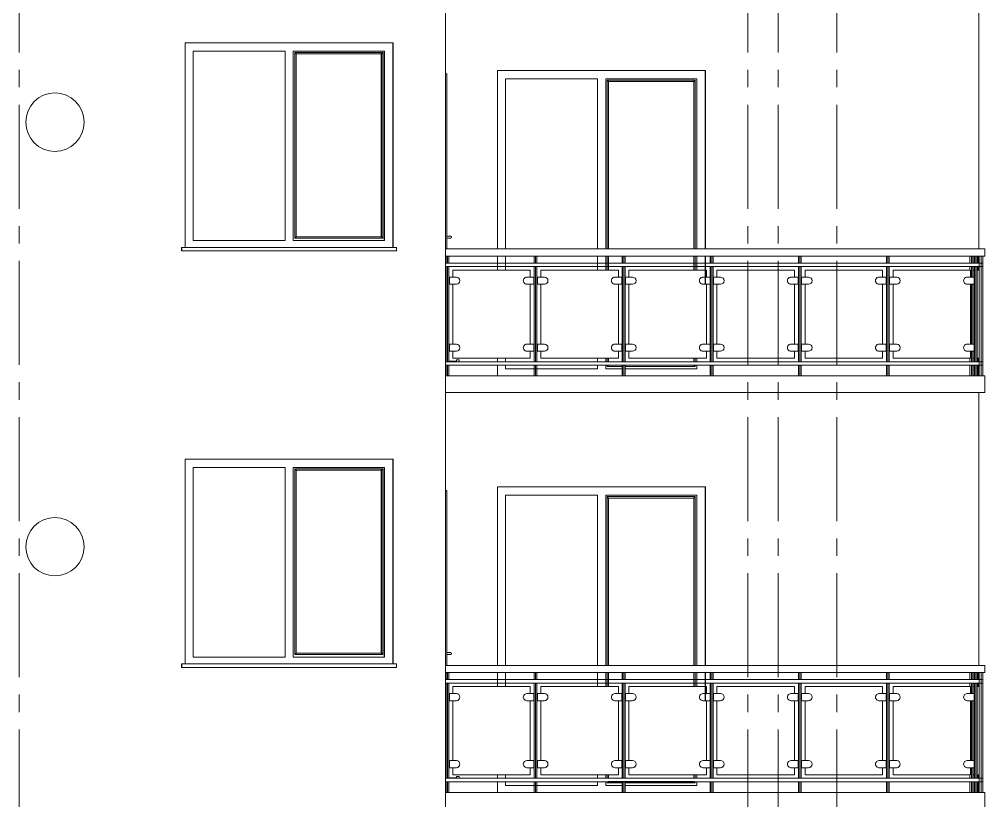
# Model space of a CAD drawing. Header units: millimetres. Extents: x 1373 to 40779, y 1939 to 6439.
# Drawn here: x 28383 to 29079, y 4170 to 4733 of the extents above; entities that cross this region are included whole.
import ezdxf

# ---------------------------------------------------------------- set-up
doc = ezdxf.new("R2010")
doc.units = ezdxf.units.MM
doc.linetypes.add('IMPORT-CENTER2', pattern=[112.5, 75, -12.5, 12.5, -12.5])
for name, color, linetype, lineweight in [('A-DOOR', 31, 'Continuous', 18), ('A-DOOR-FRAM', 31, 'Continuous', 18), ('A-FLOR', 192, 'Continuous', 30), ('A-FLOR-HRAL', 11, 'Continuous', 18), ('A-GLAZ', 151, 'Continuous', 18), ('A-WALL', 20, 'Continuous', 9), ('HESAPLAMALAR', 2, 'Continuous', 30), ('S-GRID', 252, 'IMPORT-CENTER2', 5)]:
    doc.layers.add(name, color=color, linetype=linetype, lineweight=lineweight)
doc.layers.add('Çember', color=7, linetype='Continuous')

# ---------------------------------------------------------------- blocks, each defined once
blk = doc.blocks.new('IJJJ')
at = {"layer": 'A-GLAZ'}
for p, q in [((28877.56, 4867.2), (28877.56, 4995.76)), ((28733.69, 4867.2), (28733.69, 4989.76)), ((28733.69, 4989.76), (28800.13, 4989.76)), ((28800.05, 4867.2), (28800.05, 4989.76)), ((28800.13, 4989.76), (28800.13, 4867.2)), ((28805.93, 4867.2), (28805.93, 4989.76)), ((28805.93, 4989.76), (28871.56, 4989.76)), ((28807.03, 4988.77), (28807.03, 4867.2)), ((28807.03, 4988.77), (28870.5, 4988.77)), ((28807.98, 4987.76), (28807.03, 4988.77)), ((28807.98, 4867.2), (28807.98, 4987.76)), ((28807.98, 4987.76), (28869.42, 4987.76)), ((28869.36, 4987.76), (28869.36, 4867.2)), ((28870.5, 4988.77), (28869.42, 4987.76)), ((28869.42, 4987.76), (28869.42, 4867.2)), ((28870.5, 4867.2), (28870.5, 4988.77)), ((28871.49, 4867.2), (28871.49, 4989.76)), ((28871.56, 4989.76), (28871.56, 4867.2)), ((28733.69, 4851.96), (28733.69, 4862.12)), ((28800.05, 4851.96), (28800.05, 4862.12)), ((28800.13, 4862.12), (28800.13, 4851.96)), ((28805.93, 4851.96), (28805.93, 4862.12)), ((28807.03, 4862.12), (28807.03, 4851.96)), ((28807.98, 4851.96), (28807.98, 4862.12)), ((28869.36, 4862.12), (28869.36, 4851.96)), ((28869.42, 4862.12), (28869.42, 4851.96)), ((28870.5, 4851.96), (28870.5, 4862.12)), ((28871.49, 4851.96), (28871.49, 4862.12)), ((28871.56, 4862.12), (28871.56, 4851.96)), ((28877.56, 4841.8), (28877.56, 4862.12)), ((28733.69, 4785.92), (28733.69, 4788.46)), ((28800.05, 4785.92), (28800.05, 4788.46)), ((28800.13, 4788.46), (28800.13, 4785.92)), ((28805.93, 4785.92), (28805.93, 4788.46)), ((28807.03, 4788.46), (28807.03, 4785.92)), ((28807.98, 4785.92), (28807.98, 4788.46)), ((28869.36, 4788.46), (28869.36, 4785.92)), ((28869.42, 4788.46), (28869.42, 4785.92)), ((28870.5, 4785.92), (28870.5, 4788.46)), ((28871.49, 4785.92), (28871.49, 4788.46)), ((28871.56, 4788.46), (28871.56, 4785.92)), ((28733.69, 4780.76), (28733.69, 4783.38)), ((28800.13, 4780.76), (28733.69, 4780.76)), ((28800.05, 4780.76), (28800.05, 4783.38)), ((28800.13, 4783.38), (28800.13, 4780.76)), ((28805.93, 4780.76), (28805.93, 4783.38)), ((28817.94, 4780.76), (28805.93, 4780.76)), ((28807.03, 4782.54), (28807.98, 4783.56)), ((28807.03, 4783.38), (28807.03, 4782.54)), ((28807.03, 4782.54), (28817.94, 4782.54)), ((28869.42, 4783.56), (28807.98, 4783.56)), ((28819.84, 4782.54), (28870.5, 4782.54)), ((28871.56, 4780.76), (28819.84, 4780.76)), ((28870.5, 4782.54), (28869.42, 4783.56)), ((28870.5, 4782.54), (28870.5, 4783.38)), ((28871.49, 4780.76), (28871.49, 4783.38)), ((28871.56, 4783.38), (28871.56, 4780.76))]:
    blk.add_line(p, q, dxfattribs=at)
at = {"layer": 'A-WALL'}
for p, q in [((28727.95, 4995.76), (28877.81, 4995.76)), ((28727.95, 4867.2), (28727.95, 4995.76)), ((28877.81, 4995.76), (28877.81, 4867.2)), ((28727.95, 4851.96), (28727.95, 4862.12)), ((28877.81, 4862.12), (28877.81, 4841.8)), ((28727.95, 4785.92), (28727.95, 4788.46)), ((28727.95, 4775.76), (28727.95, 4783.38))]:
    blk.add_line(p, q, dxfattribs=at)

msp = doc.modelspace()

# ---------------------------------------------------------------- linework, layer by layer
at = {"layer": 'A-DOOR'}
for p, q in [((28691.56, 4575.76), (28691.56, 4576.98)), ((28693.06, 4576.46), (28691.56, 4576.46)), ((28691.56, 4574.54), (28691.56, 4575.76)), ((28691.56, 4575.06), (28693.06, 4575.06)), ((28693.07, 4576.46), (28693.06, 4576.46)), ((28693.06, 4575.06), (28693.1, 4575.06)), ((28693.11, 4576.46), (28693.07, 4576.46)), ((28693.1, 4575.06), (28693.14, 4575.06)), ((28693.15, 4576.46), (28693.11, 4576.46)), ((28693.14, 4575.06), (28693.18, 4575.06)), ((28693.19, 4576.46), (28693.15, 4576.46)), ((28693.18, 4575.06), (28693.22, 4575.06)), ((28693.23, 4576.46), (28693.19, 4576.46)), ((28693.22, 4575.06), (28693.26, 4575.06)), ((28693.27, 4576.46), (28693.23, 4576.46)), ((28693.26, 4575.06), (28693.29, 4575.06)), ((28693.31, 4576.46), (28693.27, 4576.46)), ((28693.29, 4575.06), (28693.33, 4575.06)), ((28693.34, 4576.46), (28693.31, 4576.46)), ((28693.33, 4575.06), (28693.37, 4575.06)), ((28693.38, 4576.46), (28693.34, 4576.46)), ((28693.37, 4575.06), (28693.41, 4575.06)), ((28693.42, 4576.46), (28693.38, 4576.46)), ((28693.41, 4575.06), (28693.45, 4575.06)), ((28693.46, 4576.46), (28693.42, 4576.46)), ((28693.45, 4575.06), (28693.48, 4575.06)), ((28693.49, 4576.46), (28693.46, 4576.46)), ((28693.48, 4575.06), (28693.52, 4575.06)), ((28693.53, 4576.46), (28693.49, 4576.46)), ((28693.52, 4575.06), (28693.55, 4575.06)), ((28693.56, 4576.46), (28693.53, 4576.46)), ((28693.55, 4575.06), (28693.59, 4575.06)), ((28693.6, 4576.46), (28693.56, 4576.46)), ((28693.59, 4575.06), (28693.62, 4575.06)), ((28693.63, 4576.46), (28693.6, 4576.46)), ((28693.62, 4575.06), (28693.65, 4575.06)), ((28693.66, 4576.46), (28693.63, 4576.46)), ((28693.65, 4575.06), (28693.69, 4575.06)), ((28693.69, 4576.46), (28693.66, 4576.46)), ((28693.72, 4576.46), (28693.69, 4576.46)), ((28693.69, 4575.06), (28693.72, 4575.06)), ((28693.75, 4576.46), (28693.72, 4576.46)), ((28693.72, 4575.06), (28693.75, 4575.06)), ((28693.78, 4576.46), (28693.75, 4576.46)), ((28693.75, 4575.06), (28693.77, 4575.06)), ((28693.77, 4575.06), (28693.8, 4575.06)), ((28693.81, 4576.46), (28693.78, 4576.46)), ((28693.8, 4575.06), (28693.83, 4575.06)), ((28693.83, 4576.46), (28693.81, 4576.46)), ((28693.86, 4576.46), (28693.83, 4576.46)), ((28693.83, 4575.06), (28693.85, 4575.06)), ((28693.85, 4575.06), (28693.88, 4575.06)), ((28693.88, 4576.46), (28693.86, 4576.46)), ((28693.9, 4576.46), (28693.88, 4576.46)), ((28693.88, 4575.06), (28693.9, 4575.06)), ((28693.93, 4576.46), (28693.9, 4576.46)), ((28693.9, 4575.06), (28693.92, 4575.06)), ((28693.92, 4575.06), (28693.94, 4575.06)), ((28693.94, 4576.46), (28693.93, 4576.46)), ((28693.96, 4576.46), (28693.94, 4576.46)), ((28693.94, 4575.06), (28693.96, 4575.06)), ((28693.98, 4576.46), (28693.96, 4576.46)), ((28693.96, 4575.06), (28693.97, 4575.06)), ((28693.97, 4575.06), (28693.99, 4575.06)), ((28693.99, 4576.46), (28693.98, 4576.46)), ((28694.01, 4576.46), (28693.99, 4576.46)), ((28693.99, 4575.06), (28694, 4575.06)), ((28694, 4575.06), (28694.02, 4575.06)), ((28694.02, 4576.46), (28694.01, 4576.46)), ((28694.03, 4576.46), (28694.02, 4576.46)), ((28694.02, 4575.06), (28694.03, 4575.06)), ((28694.04, 4576.46), (28694.03, 4576.46)), ((28694.03, 4575.06), (28694.04, 4575.06)), ((28694.05, 4576.46), (28694.04, 4576.46)), ((28694.04, 4576.46), (28694.04, 4576.46)), ((28694.04, 4575.06), (28694.04, 4575.06)), ((28694.04, 4575.06), (28694.05, 4575.06)), ((28694.06, 4576.46), (28694.05, 4576.46)), ((28694.05, 4576.46), (28694.05, 4576.46)), ((28694.05, 4575.06), (28694.05, 4575.06)), ((28694.05, 4575.06), (28694.06, 4575.06)), ((28694.06, 4576.46), (28694.06, 4576.46)), ((28694.06, 4575.06), (28694.06, 4575.06)), ((28698.46, 4486.26), (28692.96, 4486.26)), ((28700.46, 4487.26), (28698.46, 4487.26)), ((28698.46, 4487.26), (28698.46, 4485.94)), ((28700.46, 4487.26), (28700.46, 4485.94)), ((28691.56, 4275.76), (28691.56, 4276.98)), ((28693.06, 4276.46), (28691.56, 4276.46)), ((28691.56, 4274.54), (28691.56, 4275.76)), ((28691.56, 4275.06), (28693.06, 4275.06)), ((28693.07, 4276.46), (28693.06, 4276.46)), ((28693.06, 4275.06), (28693.1, 4275.06)), ((28693.11, 4276.46), (28693.07, 4276.46)), ((28693.1, 4275.06), (28693.14, 4275.06)), ((28693.15, 4276.46), (28693.11, 4276.46)), ((28693.14, 4275.06), (28693.18, 4275.06)), ((28693.19, 4276.46), (28693.15, 4276.46)), ((28693.18, 4275.06), (28693.22, 4275.06)), ((28693.23, 4276.46), (28693.19, 4276.46)), ((28693.22, 4275.06), (28693.26, 4275.06)), ((28693.27, 4276.46), (28693.23, 4276.46)), ((28693.26, 4275.06), (28693.29, 4275.06)), ((28693.31, 4276.46), (28693.27, 4276.46)), ((28693.29, 4275.06), (28693.33, 4275.06)), ((28693.34, 4276.46), (28693.31, 4276.46)), ((28693.33, 4275.06), (28693.37, 4275.06)), ((28693.38, 4276.46), (28693.34, 4276.46)), ((28693.37, 4275.06), (28693.41, 4275.06)), ((28693.42, 4276.46), (28693.38, 4276.46)), ((28693.41, 4275.06), (28693.45, 4275.06)), ((28693.46, 4276.46), (28693.42, 4276.46)), ((28693.45, 4275.06), (28693.48, 4275.06)), ((28693.49, 4276.46), (28693.46, 4276.46)), ((28693.48, 4275.06), (28693.52, 4275.06)), ((28693.53, 4276.46), (28693.49, 4276.46)), ((28693.52, 4275.06), (28693.55, 4275.06)), ((28693.56, 4276.46), (28693.53, 4276.46)), ((28693.55, 4275.06), (28693.59, 4275.06)), ((28693.6, 4276.46), (28693.56, 4276.46)), ((28693.59, 4275.06), (28693.62, 4275.06)), ((28693.63, 4276.46), (28693.6, 4276.46)), ((28693.62, 4275.06), (28693.65, 4275.06)), ((28693.66, 4276.46), (28693.63, 4276.46)), ((28693.65, 4275.06), (28693.69, 4275.06)), ((28693.69, 4276.46), (28693.66, 4276.46)), ((28693.72, 4276.46), (28693.69, 4276.46)), ((28693.69, 4275.06), (28693.72, 4275.06)), ((28693.75, 4276.46), (28693.72, 4276.46)), ((28693.72, 4275.06), (28693.75, 4275.06)), ((28693.78, 4276.46), (28693.75, 4276.46)), ((28693.75, 4275.06), (28693.77, 4275.06)), ((28693.77, 4275.06), (28693.8, 4275.06)), ((28693.81, 4276.46), (28693.78, 4276.46)), ((28693.8, 4275.06), (28693.83, 4275.06)), ((28693.83, 4276.46), (28693.81, 4276.46)), ((28693.86, 4276.46), (28693.83, 4276.46)), ((28693.83, 4275.06), (28693.85, 4275.06)), ((28693.85, 4275.06), (28693.88, 4275.06)), ((28693.88, 4276.46), (28693.86, 4276.46)), ((28693.9, 4276.46), (28693.88, 4276.46)), ((28693.88, 4275.06), (28693.9, 4275.06)), ((28693.93, 4276.46), (28693.9, 4276.46)), ((28693.9, 4275.06), (28693.92, 4275.06)), ((28693.92, 4275.06), (28693.94, 4275.06)), ((28693.94, 4276.46), (28693.93, 4276.46)), ((28693.96, 4276.46), (28693.94, 4276.46)), ((28693.94, 4275.06), (28693.96, 4275.06)), ((28693.98, 4276.46), (28693.96, 4276.46)), ((28693.96, 4275.06), (28693.97, 4275.06)), ((28693.97, 4275.06), (28693.99, 4275.06)), ((28693.99, 4276.46), (28693.98, 4276.46)), ((28694.01, 4276.46), (28693.99, 4276.46)), ((28693.99, 4275.06), (28694, 4275.06)), ((28694, 4275.06), (28694.02, 4275.06)), ((28694.02, 4276.46), (28694.01, 4276.46)), ((28694.03, 4276.46), (28694.02, 4276.46)), ((28694.02, 4275.06), (28694.03, 4275.06)), ((28694.04, 4276.46), (28694.03, 4276.46)), ((28694.03, 4275.06), (28694.04, 4275.06)), ((28694.05, 4276.46), (28694.04, 4276.46)), ((28694.04, 4276.46), (28694.04, 4276.46)), ((28694.04, 4275.06), (28694.04, 4275.06)), ((28694.04, 4275.06), (28694.05, 4275.06)), ((28694.06, 4276.46), (28694.05, 4276.46)), ((28694.05, 4276.46), (28694.05, 4276.46)), ((28694.05, 4275.06), (28694.05, 4275.06)), ((28694.05, 4275.06), (28694.06, 4275.06)), ((28694.06, 4276.46), (28694.06, 4276.46)), ((28694.06, 4275.06), (28694.06, 4275.06)), ((28700.46, 4187.26), (28698.46, 4187.26)), ((28698.46, 4187.26), (28698.46, 4185.94)), ((28700.46, 4187.26), (28700.46, 4185.94)), ((28698.46, 4186.26), (28692.96, 4186.26))]:
    msp.add_line(p, q, dxfattribs=at)
for centre, start, end in [((28694.06, 4575.76), 60, 105), ((28694.06, 4575.76), 255, 300), ((28694.06, 4575.76), 0, 30), ((28694.06, 4575.76), 330, 0), ((28694.06, 4275.76), 60, 105), ((28694.06, 4275.76), 255, 300), ((28694.06, 4275.76), 0, 30), ((28694.06, 4275.76), 330, 0)]:
    msp.add_arc(centre, 0.7, start, end, dxfattribs=at)
at = {"layer": 'A-DOOR-FRAM'}
for p, q in [((28691.46, 4693.26), (28690.46, 4693.26)), ((28691.46, 4693.26), (28691.46, 4567.2)), ((28691.46, 4393.26), (28690.46, 4393.26)), ((28691.46, 4393.26), (28691.46, 4267.2))]:
    msp.add_line(p, q, dxfattribs=at)
at = {"layer": 'A-FLOR', "color": 1, "lineweight": 20}
for p, q in [((28690.46, 4475.76), (29078.98, 4475.76)), ((29078.98, 4475.76), (29078.98, 4463.76)), ((29078.98, 4463.76), (28690.46, 4463.76)), ((28690.46, 4175.76), (29078.98, 4175.76)), ((29078.98, 4175.76), (29078.98, 4163.76))]:
    msp.add_line(p, q, dxfattribs=at)
at = {"layer": 'A-FLOR-HRAL'}
for p, q in [((28690.46, 4567.2), (29078.98, 4567.2)), ((29078.98, 4567.2), (29078.98, 4562.12)), ((28690.46, 4562.12), (29078.98, 4562.12)), ((28690.46, 4557.04), (29077.66, 4557.04)), ((28690.47, 4475.76), (28690.47, 4562.12)), ((28690.98, 4557.04), (28690.98, 4562.12)), ((28691.06, 4557.04), (28691.06, 4562.12)), ((28692.96, 4562.12), (28692.96, 4557.04)), ((28754.42, 4557.04), (28754.42, 4562.12)), ((28754.5, 4557.04), (28754.5, 4562.12)), ((28756.4, 4562.12), (28756.4, 4557.04)), ((28817.86, 4557.04), (28817.86, 4562.12)), ((28817.94, 4557.04), (28817.94, 4562.12)), ((28819.84, 4562.12), (28819.84, 4557.04)), ((28881.3, 4557.04), (28881.3, 4562.12)), ((28881.38, 4557.04), (28881.38, 4562.12)), ((28883.28, 4562.12), (28883.28, 4557.04)), ((28944.74, 4557.04), (28944.74, 4562.12)), ((28944.82, 4557.04), (28944.82, 4562.12)), ((28946.72, 4562.12), (28946.72, 4557.04)), ((29008.18, 4557.04), (29008.18, 4562.12)), ((29008.26, 4557.04), (29008.26, 4562.12)), ((29010.16, 4562.12), (29010.16, 4557.04)), ((29068.34, 4557.04), (29068.34, 4562.12)), ((29069.47, 4557.04), (29069.47, 4562.12)), ((29069.55, 4557.04), (29069.55, 4562.12)), ((29071.46, 4557.04), (29071.46, 4562.12)), ((29071.62, 4557.04), (29071.62, 4562.12)), ((29071.7, 4557.04), (29071.7, 4562.12)), ((29073.6, 4562.12), (29073.6, 4557.04)), ((29074.22, 4557.04), (29074.22, 4562.12)), ((29074.99, 4557.04), (29074.99, 4562.12)), ((29075.07, 4562.12), (29075.07, 4475.76)), ((29076.4, 4475.76), (29076.4, 4562.12)), ((29077.61, 4475.76), (29077.61, 4562.12)), ((29077.66, 4557.04), (29077.66, 4554.5)), ((28690.46, 4554.5), (29077.66, 4554.5)), ((28690.98, 4485.92), (28690.98, 4554.5)), ((28691.06, 4485.92), (28691.06, 4554.5)), ((28692.96, 4554.5), (28692.96, 4485.92)), ((28695.78, 4546.88), (28695.78, 4551.96)), ((28695.78, 4551.96), (28695.8, 4551.96)), ((28751.63, 4551.96), (28695.8, 4551.96)), ((28695.8, 4551.96), (28695.8, 4546.88)), ((28751.63, 4546.88), (28751.63, 4551.96)), ((28754.42, 4485.92), (28754.42, 4554.5)), ((28754.5, 4485.92), (28754.5, 4554.5)), ((28756.4, 4554.5), (28756.4, 4485.92)), ((28759.22, 4546.88), (28759.22, 4551.96)), ((28759.22, 4551.96), (28759.24, 4551.96)), ((28815.07, 4551.96), (28759.24, 4551.96)), ((28759.24, 4551.96), (28759.24, 4546.88)), ((28815.07, 4546.88), (28815.07, 4551.96)), ((28817.86, 4485.92), (28817.86, 4554.5)), ((28817.94, 4485.92), (28817.94, 4554.5)), ((28819.84, 4554.5), (28819.84, 4485.92)), ((28822.66, 4546.88), (28822.66, 4551.96)), ((28822.66, 4551.96), (28822.68, 4551.96)), ((28878.51, 4551.96), (28822.68, 4551.96)), ((28822.68, 4551.96), (28822.68, 4546.88)), ((28878.51, 4546.88), (28878.51, 4551.96)), ((28881.3, 4485.92), (28881.3, 4554.5)), ((28881.38, 4485.92), (28881.38, 4554.5)), ((28883.28, 4554.5), (28883.28, 4485.92)), ((28886.1, 4546.88), (28886.1, 4551.96)), ((28886.1, 4551.96), (28886.12, 4551.96)), ((28941.95, 4551.96), (28886.12, 4551.96)), ((28886.12, 4551.96), (28886.12, 4546.88)), ((28941.95, 4546.88), (28941.95, 4551.96)), ((28944.74, 4485.92), (28944.74, 4554.5)), ((28944.82, 4485.92), (28944.82, 4554.5)), ((28946.72, 4554.5), (28946.72, 4485.92)), ((28949.54, 4546.88), (28949.54, 4551.96)), ((28949.54, 4551.96), (28949.56, 4551.96)), ((29005.39, 4551.96), (28949.56, 4551.96)), ((28949.56, 4551.96), (28949.56, 4546.88)), ((29005.39, 4546.88), (29005.39, 4551.96)), ((29008.18, 4485.92), (29008.18, 4554.5)), ((29008.26, 4485.92), (29008.26, 4554.5)), ((29010.16, 4554.5), (29010.16, 4485.92)), ((29012.98, 4546.88), (29012.98, 4551.96)), ((29012.98, 4551.96), (29013, 4551.96)), ((29068.83, 4551.96), (29013, 4551.96)), ((29013, 4551.96), (29013, 4546.88)), ((29068.34, 4551.96), (29068.34, 4554.5)), ((29068.83, 4546.88), (29068.83, 4551.96)), ((29069.47, 4546.88), (29069.47, 4554.5)), ((29069.55, 4546.88), (29069.55, 4554.5)), ((29070.63, 4551.96), (29070.63, 4546.88)), ((29071.62, 4551.96), (29070.63, 4551.96)), ((29071.46, 4551.96), (29071.46, 4554.5)), ((29071.62, 4485.92), (29071.62, 4554.5)), ((29071.7, 4485.92), (29071.7, 4554.5)), ((29073.6, 4554.5), (29073.6, 4485.92)), ((29074.99, 4551.96), (29073.6, 4551.96)), ((29074.22, 4551.96), (29074.22, 4554.5)), ((29074.99, 4485.92), (29074.99, 4554.5)), ((28693.21, 4541.8), (28693.21, 4546.88)), ((28693.21, 4546.88), (28693.29, 4546.88)), ((28693.21, 4541.8), (28693.29, 4541.8)), ((28698.37, 4546.88), (28693.29, 4546.88)), ((28693.29, 4546.88), (28693.29, 4541.8)), ((28693.29, 4541.8), (28698.37, 4541.8)), ((28695.78, 4498.62), (28695.78, 4541.8)), ((28695.8, 4541.8), (28695.8, 4498.62)), ((28749.12, 4546.88), (28749.04, 4546.88)), ((28749.04, 4541.8), (28749.12, 4541.8)), ((28754.2, 4546.88), (28749.12, 4546.88)), ((28749.12, 4541.8), (28754.2, 4541.8)), ((28751.63, 4498.62), (28751.63, 4541.8)), ((28754.2, 4541.8), (28754.2, 4546.88)), ((28756.65, 4541.8), (28756.65, 4546.88)), ((28756.65, 4546.88), (28756.73, 4546.88)), ((28756.65, 4541.8), (28756.73, 4541.8)), ((28761.81, 4546.88), (28756.73, 4546.88)), ((28756.73, 4546.88), (28756.73, 4541.8)), ((28756.73, 4541.8), (28761.81, 4541.8)), ((28759.22, 4498.62), (28759.22, 4541.8)), ((28759.24, 4541.8), (28759.24, 4498.62)), ((28812.56, 4546.88), (28812.48, 4546.88)), ((28812.48, 4541.8), (28812.56, 4541.8)), ((28817.64, 4546.88), (28812.56, 4546.88)), ((28812.56, 4541.8), (28817.64, 4541.8)), ((28815.07, 4498.62), (28815.07, 4541.8)), ((28817.64, 4541.8), (28817.64, 4546.88)), ((28820.09, 4541.8), (28820.09, 4546.88)), ((28820.09, 4546.88), (28820.17, 4546.88)), ((28820.09, 4541.8), (28820.17, 4541.8)), ((28825.25, 4546.88), (28820.17, 4546.88)), ((28820.17, 4546.88), (28820.17, 4541.8)), ((28820.17, 4541.8), (28825.25, 4541.8)), ((28822.66, 4498.62), (28822.66, 4541.8)), ((28822.68, 4541.8), (28822.68, 4498.62)), ((28876, 4546.88), (28875.92, 4546.88)), ((28875.92, 4541.8), (28876, 4541.8)), ((28881.08, 4546.88), (28876, 4546.88)), ((28876, 4541.8), (28881.08, 4541.8)), ((28878.51, 4498.62), (28878.51, 4541.8)), ((28881.08, 4541.8), (28881.08, 4546.88)), ((28883.53, 4541.8), (28883.53, 4546.88)), ((28883.53, 4546.88), (28883.61, 4546.88)), ((28883.53, 4541.8), (28883.61, 4541.8)), ((28888.69, 4546.88), (28883.61, 4546.88)), ((28883.61, 4546.88), (28883.61, 4541.8)), ((28883.61, 4541.8), (28888.69, 4541.8)), ((28886.1, 4498.62), (28886.1, 4541.8)), ((28886.12, 4541.8), (28886.12, 4498.62)), ((28939.44, 4546.88), (28939.36, 4546.88)), ((28939.36, 4541.8), (28939.44, 4541.8)), ((28944.52, 4546.88), (28939.44, 4546.88)), ((28939.44, 4541.8), (28944.52, 4541.8)), ((28941.95, 4498.62), (28941.95, 4541.8)), ((28944.52, 4541.8), (28944.52, 4546.88)), ((28946.97, 4541.8), (28946.97, 4546.88)), ((28946.97, 4546.88), (28947.05, 4546.88)), ((28946.97, 4541.8), (28947.05, 4541.8)), ((28952.13, 4546.88), (28947.05, 4546.88)), ((28947.05, 4546.88), (28947.05, 4541.8)), ((28947.05, 4541.8), (28952.13, 4541.8)), ((28949.54, 4498.62), (28949.54, 4541.8)), ((28949.56, 4541.8), (28949.56, 4498.62)), ((29002.88, 4546.88), (29002.8, 4546.88)), ((29002.8, 4541.8), (29002.88, 4541.8)), ((29007.96, 4546.88), (29002.88, 4546.88)), ((29002.88, 4541.8), (29007.96, 4541.8)), ((29005.39, 4498.62), (29005.39, 4541.8)), ((29007.96, 4541.8), (29007.96, 4546.88)), ((29010.41, 4541.8), (29010.41, 4546.88)), ((29010.41, 4546.88), (29010.49, 4546.88)), ((29010.41, 4541.8), (29010.49, 4541.8)), ((29015.57, 4546.88), (29010.49, 4546.88)), ((29010.49, 4546.88), (29010.49, 4541.8)), ((29010.49, 4541.8), (29015.57, 4541.8)), ((29012.98, 4498.62), (29012.98, 4541.8)), ((29013, 4541.8), (29013, 4498.62)), ((29066.32, 4546.88), (29066.24, 4546.88)), ((29066.24, 4541.8), (29066.32, 4541.8)), ((29071.4, 4546.88), (29066.32, 4546.88)), ((29066.32, 4541.8), (29071.4, 4541.8)), ((29068.83, 4498.62), (29068.83, 4541.8)), ((29069.47, 4498.62), (29069.47, 4541.8)), ((29069.55, 4498.62), (29069.55, 4541.8)), ((29070.63, 4541.8), (29070.63, 4498.62)), ((29071.4, 4541.8), (29071.4, 4546.88)), ((28693.21, 4493.54), (28693.21, 4498.62)), ((28693.21, 4498.62), (28693.29, 4498.62)), ((28693.21, 4493.54), (28693.29, 4493.54)), ((28698.37, 4498.62), (28693.29, 4498.62)), ((28693.29, 4498.62), (28693.29, 4493.54)), ((28693.29, 4493.54), (28698.37, 4493.54)), ((28695.78, 4488.46), (28695.78, 4493.54)), ((28695.8, 4493.54), (28695.8, 4488.46)), ((28749.12, 4498.62), (28749.04, 4498.62)), ((28749.04, 4493.54), (28749.12, 4493.54)), ((28754.2, 4498.62), (28749.12, 4498.62)), ((28749.12, 4493.54), (28754.2, 4493.54)), ((28751.63, 4488.46), (28751.63, 4493.54)), ((28754.2, 4493.54), (28754.2, 4498.62)), ((28756.65, 4493.54), (28756.65, 4498.62)), ((28756.65, 4498.62), (28756.73, 4498.62)), ((28756.65, 4493.54), (28756.73, 4493.54)), ((28761.81, 4498.62), (28756.73, 4498.62)), ((28756.73, 4498.62), (28756.73, 4493.54)), ((28756.73, 4493.54), (28761.81, 4493.54)), ((28759.22, 4488.46), (28759.22, 4493.54)), ((28759.24, 4493.54), (28759.24, 4488.46)), ((28812.56, 4498.62), (28812.48, 4498.62)), ((28812.48, 4493.54), (28812.56, 4493.54)), ((28817.64, 4498.62), (28812.56, 4498.62)), ((28812.56, 4493.54), (28817.64, 4493.54)), ((28815.07, 4488.46), (28815.07, 4493.54)), ((28817.64, 4493.54), (28817.64, 4498.62)), ((28820.09, 4493.54), (28820.09, 4498.62)), ((28820.09, 4498.62), (28820.17, 4498.62)), ((28820.09, 4493.54), (28820.17, 4493.54)), ((28825.25, 4498.62), (28820.17, 4498.62)), ((28820.17, 4498.62), (28820.17, 4493.54)), ((28820.17, 4493.54), (28825.25, 4493.54)), ((28822.66, 4488.46), (28822.66, 4493.54)), ((28822.68, 4493.54), (28822.68, 4488.46)), ((28876, 4498.62), (28875.92, 4498.62)), ((28875.92, 4493.54), (28876, 4493.54)), ((28881.08, 4498.62), (28876, 4498.62)), ((28876, 4493.54), (28881.08, 4493.54)), ((28878.51, 4488.46), (28878.51, 4493.54)), ((28881.08, 4493.54), (28881.08, 4498.62)), ((28883.53, 4493.54), (28883.53, 4498.62)), ((28883.53, 4498.62), (28883.61, 4498.62)), ((28883.53, 4493.54), (28883.61, 4493.54)), ((28888.69, 4498.62), (28883.61, 4498.62)), ((28883.61, 4498.62), (28883.61, 4493.54)), ((28883.61, 4493.54), (28888.69, 4493.54)), ((28886.1, 4488.46), (28886.1, 4493.54)), ((28886.12, 4493.54), (28886.12, 4488.46)), ((28939.44, 4498.62), (28939.36, 4498.62)), ((28939.36, 4493.54), (28939.44, 4493.54)), ((28944.52, 4498.62), (28939.44, 4498.62)), ((28939.44, 4493.54), (28944.52, 4493.54)), ((28941.95, 4488.46), (28941.95, 4493.54)), ((28944.52, 4493.54), (28944.52, 4498.62)), ((28946.97, 4493.54), (28946.97, 4498.62)), ((28946.97, 4498.62), (28947.05, 4498.62)), ((28946.97, 4493.54), (28947.05, 4493.54)), ((28952.13, 4498.62), (28947.05, 4498.62)), ((28947.05, 4498.62), (28947.05, 4493.54)), ((28947.05, 4493.54), (28952.13, 4493.54)), ((28949.54, 4488.46), (28949.54, 4493.54)), ((28949.56, 4493.54), (28949.56, 4488.46)), ((29002.88, 4498.62), (29002.8, 4498.62)), ((29002.8, 4493.54), (29002.88, 4493.54)), ((29007.96, 4498.62), (29002.88, 4498.62)), ((29002.88, 4493.54), (29007.96, 4493.54)), ((29005.39, 4488.46), (29005.39, 4493.54)), ((29007.96, 4493.54), (29007.96, 4498.62)), ((29010.41, 4493.54), (29010.41, 4498.62)), ((29010.41, 4498.62), (29010.49, 4498.62)), ((29010.41, 4493.54), (29010.49, 4493.54)), ((29015.57, 4498.62), (29010.49, 4498.62)), ((29010.49, 4498.62), (29010.49, 4493.54)), ((29010.49, 4493.54), (29015.57, 4493.54)), ((29012.98, 4488.46), (29012.98, 4493.54)), ((29013, 4493.54), (29013, 4488.46)), ((29066.32, 4498.62), (29066.24, 4498.62)), ((29066.24, 4493.54), (29066.32, 4493.54)), ((29071.4, 4498.62), (29066.32, 4498.62)), ((29066.32, 4493.54), (29071.4, 4493.54)), ((29068.83, 4488.46), (29068.83, 4493.54)), ((29069.47, 4485.92), (29069.47, 4493.54)), ((29069.55, 4485.92), (29069.55, 4493.54)), ((29070.63, 4493.54), (29070.63, 4488.46)), ((29071.4, 4493.54), (29071.4, 4498.62)), ((28695.78, 4488.46), (28695.8, 4488.46)), ((28695.8, 4488.46), (28751.63, 4488.46)), ((28759.22, 4488.46), (28759.24, 4488.46)), ((28759.24, 4488.46), (28815.07, 4488.46)), ((28822.66, 4488.46), (28822.68, 4488.46)), ((28822.68, 4488.46), (28878.51, 4488.46)), ((28886.1, 4488.46), (28886.12, 4488.46)), ((28886.12, 4488.46), (28941.95, 4488.46)), ((28949.54, 4488.46), (28949.56, 4488.46)), ((28949.56, 4488.46), (29005.39, 4488.46)), ((29012.98, 4488.46), (29013, 4488.46)), ((29013, 4488.46), (29068.83, 4488.46)), ((29068.34, 4485.92), (29068.34, 4488.46)), ((29070.63, 4488.46), (29071.62, 4488.46)), ((29071.46, 4485.92), (29071.46, 4488.46)), ((29073.6, 4488.46), (29074.99, 4488.46)), ((29074.22, 4485.92), (29074.22, 4488.46)), ((28690.46, 4485.92), (29077.66, 4485.92)), ((28690.46, 4483.38), (29077.66, 4483.38)), ((28690.98, 4475.76), (28690.98, 4483.38)), ((28691.06, 4475.76), (28691.06, 4483.38)), ((28692.96, 4483.38), (28692.96, 4475.76)), ((28754.42, 4475.76), (28754.42, 4483.38)), ((28754.5, 4475.76), (28754.5, 4483.38)), ((28756.4, 4483.38), (28756.4, 4475.76)), ((28817.86, 4475.76), (28817.86, 4483.38)), ((28817.94, 4475.76), (28817.94, 4483.38)), ((28819.84, 4483.38), (28819.84, 4475.76)), ((28881.3, 4475.76), (28881.3, 4483.38)), ((28881.38, 4475.76), (28881.38, 4483.38)), ((28883.28, 4483.38), (28883.28, 4475.76)), ((28944.74, 4475.76), (28944.74, 4483.38)), ((28944.82, 4475.76), (28944.82, 4483.38)), ((28946.72, 4483.38), (28946.72, 4475.76)), ((29008.18, 4475.76), (29008.18, 4483.38)), ((29008.26, 4475.76), (29008.26, 4483.38)), ((29010.16, 4483.38), (29010.16, 4475.76)), ((29068.34, 4475.76), (29068.34, 4483.38)), ((29069.47, 4475.76), (29069.47, 4483.38)), ((29069.55, 4475.76), (29069.55, 4483.38)), ((29071.46, 4475.76), (29071.46, 4483.38)), ((29071.62, 4475.76), (29071.62, 4483.38)), ((29071.7, 4475.76), (29071.7, 4483.38)), ((29073.6, 4483.38), (29073.6, 4475.76)), ((29074.22, 4475.76), (29074.22, 4483.38)), ((29074.99, 4475.76), (29074.99, 4483.38)), ((29077.66, 4485.92), (29077.66, 4483.38)), ((28690.46, 4267.2), (29078.98, 4267.2)), ((29078.98, 4267.2), (29078.98, 4262.12)), ((28690.46, 4262.12), (29078.98, 4262.12)), ((28690.46, 4257.04), (29077.66, 4257.04)), ((28690.47, 4175.76), (28690.47, 4262.12)), ((28690.98, 4257.04), (28690.98, 4262.12)), ((28691.06, 4257.04), (28691.06, 4262.12)), ((28692.96, 4262.12), (28692.96, 4257.04)), ((28754.42, 4257.04), (28754.42, 4262.12)), ((28754.5, 4257.04), (28754.5, 4262.12)), ((28756.4, 4262.12), (28756.4, 4257.04)), ((28817.86, 4257.04), (28817.86, 4262.12)), ((28817.94, 4257.04), (28817.94, 4262.12)), ((28819.84, 4262.12), (28819.84, 4257.04)), ((28881.3, 4257.04), (28881.3, 4262.12)), ((28881.38, 4257.04), (28881.38, 4262.12)), ((28883.28, 4262.12), (28883.28, 4257.04)), ((28944.74, 4257.04), (28944.74, 4262.12)), ((28944.82, 4257.04), (28944.82, 4262.12)), ((28946.72, 4262.12), (28946.72, 4257.04)), ((29008.18, 4257.04), (29008.18, 4262.12)), ((29008.26, 4257.04), (29008.26, 4262.12)), ((29010.16, 4262.12), (29010.16, 4257.04)), ((29068.34, 4257.04), (29068.34, 4262.12)), ((29069.47, 4257.04), (29069.47, 4262.12)), ((29069.55, 4257.04), (29069.55, 4262.12)), ((29071.46, 4257.04), (29071.46, 4262.12)), ((29071.62, 4257.04), (29071.62, 4262.12)), ((29071.7, 4257.04), (29071.7, 4262.12)), ((29073.6, 4262.12), (29073.6, 4257.04)), ((29074.22, 4257.04), (29074.22, 4262.12)), ((29074.99, 4257.04), (29074.99, 4262.12)), ((29075.07, 4262.12), (29075.07, 4175.76)), ((29076.4, 4175.76), (29076.4, 4262.12)), ((29077.61, 4175.76), (29077.61, 4262.12)), ((29077.66, 4257.04), (29077.66, 4254.5)), ((28690.46, 4254.5), (29077.66, 4254.5)), ((28690.98, 4185.92), (28690.98, 4254.5)), ((28691.06, 4185.92), (28691.06, 4254.5)), ((28692.96, 4254.5), (28692.96, 4185.92)), ((28695.78, 4246.88), (28695.78, 4251.96)), ((28695.78, 4251.96), (28695.8, 4251.96)), ((28751.63, 4251.96), (28695.8, 4251.96)), ((28695.8, 4251.96), (28695.8, 4246.88)), ((28751.63, 4246.88), (28751.63, 4251.96)), ((28754.42, 4185.92), (28754.42, 4254.5)), ((28754.5, 4185.92), (28754.5, 4254.5)), ((28756.4, 4254.5), (28756.4, 4185.92)), ((28759.22, 4246.88), (28759.22, 4251.96)), ((28759.22, 4251.96), (28759.24, 4251.96)), ((28815.07, 4251.96), (28759.24, 4251.96)), ((28759.24, 4251.96), (28759.24, 4246.88)), ((28815.07, 4246.88), (28815.07, 4251.96)), ((28817.86, 4185.92), (28817.86, 4254.5)), ((28817.94, 4185.92), (28817.94, 4254.5)), ((28819.84, 4254.5), (28819.84, 4185.92)), ((28822.66, 4246.88), (28822.66, 4251.96)), ((28822.66, 4251.96), (28822.68, 4251.96)), ((28878.51, 4251.96), (28822.68, 4251.96)), ((28822.68, 4251.96), (28822.68, 4246.88)), ((28878.51, 4246.88), (28878.51, 4251.96)), ((28881.3, 4185.92), (28881.3, 4254.5)), ((28881.38, 4185.92), (28881.38, 4254.5)), ((28883.28, 4254.5), (28883.28, 4185.92)), ((28886.1, 4246.88), (28886.1, 4251.96)), ((28886.1, 4251.96), (28886.12, 4251.96)), ((28941.95, 4251.96), (28886.12, 4251.96)), ((28886.12, 4251.96), (28886.12, 4246.88)), ((28941.95, 4246.88), (28941.95, 4251.96)), ((28944.74, 4185.92), (28944.74, 4254.5)), ((28944.82, 4185.92), (28944.82, 4254.5)), ((28946.72, 4254.5), (28946.72, 4185.92)), ((28949.54, 4246.88), (28949.54, 4251.96)), ((28949.54, 4251.96), (28949.56, 4251.96)), ((29005.39, 4251.96), (28949.56, 4251.96)), ((28949.56, 4251.96), (28949.56, 4246.88)), ((29005.39, 4246.88), (29005.39, 4251.96)), ((29008.18, 4185.92), (29008.18, 4254.5)), ((29008.26, 4185.92), (29008.26, 4254.5)), ((29010.16, 4254.5), (29010.16, 4185.92)), ((29012.98, 4246.88), (29012.98, 4251.96)), ((29012.98, 4251.96), (29013, 4251.96)), ((29068.83, 4251.96), (29013, 4251.96)), ((29013, 4251.96), (29013, 4246.88)), ((29068.34, 4251.96), (29068.34, 4254.5)), ((29068.83, 4246.88), (29068.83, 4251.96)), ((29069.47, 4246.88), (29069.47, 4254.5)), ((29069.55, 4246.88), (29069.55, 4254.5)), ((29070.63, 4251.96), (29070.63, 4246.88)), ((29071.62, 4251.96), (29070.63, 4251.96)), ((29071.46, 4251.96), (29071.46, 4254.5)), ((29071.62, 4185.92), (29071.62, 4254.5)), ((29071.7, 4185.92), (29071.7, 4254.5)), ((29073.6, 4254.5), (29073.6, 4185.92)), ((29074.99, 4251.96), (29073.6, 4251.96)), ((29074.22, 4251.96), (29074.22, 4254.5)), ((29074.99, 4185.92), (29074.99, 4254.5)), ((28693.21, 4241.8), (28693.21, 4246.88)), ((28693.21, 4246.88), (28693.29, 4246.88)), ((28698.37, 4246.88), (28693.29, 4246.88)), ((28693.29, 4246.88), (28693.29, 4241.8)), ((28749.12, 4246.88), (28749.04, 4246.88)), ((28754.2, 4246.88), (28749.12, 4246.88)), ((28754.2, 4241.8), (28754.2, 4246.88)), ((28756.65, 4241.8), (28756.65, 4246.88)), ((28756.65, 4246.88), (28756.73, 4246.88)), ((28761.81, 4246.88), (28756.73, 4246.88)), ((28756.73, 4246.88), (28756.73, 4241.8)), ((28812.56, 4246.88), (28812.48, 4246.88)), ((28817.64, 4246.88), (28812.56, 4246.88)), ((28817.64, 4241.8), (28817.64, 4246.88)), ((28820.09, 4241.8), (28820.09, 4246.88)), ((28820.09, 4246.88), (28820.17, 4246.88)), ((28825.25, 4246.88), (28820.17, 4246.88)), ((28820.17, 4246.88), (28820.17, 4241.8)), ((28876, 4246.88), (28875.92, 4246.88)), ((28881.08, 4246.88), (28876, 4246.88)), ((28881.08, 4241.8), (28881.08, 4246.88)), ((28883.53, 4241.8), (28883.53, 4246.88)), ((28883.53, 4246.88), (28883.61, 4246.88)), ((28888.69, 4246.88), (28883.61, 4246.88)), ((28883.61, 4246.88), (28883.61, 4241.8)), ((28939.44, 4246.88), (28939.36, 4246.88)), ((28944.52, 4246.88), (28939.44, 4246.88)), ((28944.52, 4241.8), (28944.52, 4246.88)), ((28946.97, 4241.8), (28946.97, 4246.88)), ((28946.97, 4246.88), (28947.05, 4246.88)), ((28952.13, 4246.88), (28947.05, 4246.88)), ((28947.05, 4246.88), (28947.05, 4241.8)), ((29002.88, 4246.88), (29002.8, 4246.88)), ((29007.96, 4246.88), (29002.88, 4246.88)), ((29007.96, 4241.8), (29007.96, 4246.88)), ((29010.41, 4241.8), (29010.41, 4246.88)), ((29010.41, 4246.88), (29010.49, 4246.88)), ((29015.57, 4246.88), (29010.49, 4246.88)), ((29010.49, 4246.88), (29010.49, 4241.8)), ((29066.32, 4246.88), (29066.24, 4246.88)), ((29071.4, 4246.88), (29066.32, 4246.88)), ((29071.4, 4241.8), (29071.4, 4246.88)), ((28693.21, 4241.8), (28693.29, 4241.8)), ((28693.29, 4241.8), (28698.37, 4241.8)), ((28695.78, 4198.62), (28695.78, 4241.8)), ((28695.8, 4241.8), (28695.8, 4198.62)), ((28749.04, 4241.8), (28749.12, 4241.8)), ((28749.12, 4241.8), (28754.2, 4241.8)), ((28751.63, 4198.62), (28751.63, 4241.8)), ((28756.65, 4241.8), (28756.73, 4241.8)), ((28756.73, 4241.8), (28761.81, 4241.8)), ((28759.22, 4198.62), (28759.22, 4241.8)), ((28759.24, 4241.8), (28759.24, 4198.62)), ((28812.48, 4241.8), (28812.56, 4241.8)), ((28812.56, 4241.8), (28817.64, 4241.8)), ((28815.07, 4198.62), (28815.07, 4241.8)), ((28820.09, 4241.8), (28820.17, 4241.8)), ((28820.17, 4241.8), (28825.25, 4241.8)), ((28822.66, 4198.62), (28822.66, 4241.8)), ((28822.68, 4241.8), (28822.68, 4198.62)), ((28875.92, 4241.8), (28876, 4241.8)), ((28876, 4241.8), (28881.08, 4241.8)), ((28878.51, 4198.62), (28878.51, 4241.8)), ((28883.53, 4241.8), (28883.61, 4241.8)), ((28883.61, 4241.8), (28888.69, 4241.8)), ((28886.1, 4198.62), (28886.1, 4241.8)), ((28886.12, 4241.8), (28886.12, 4198.62)), ((28939.36, 4241.8), (28939.44, 4241.8)), ((28939.44, 4241.8), (28944.52, 4241.8)), ((28941.95, 4198.62), (28941.95, 4241.8)), ((28946.97, 4241.8), (28947.05, 4241.8)), ((28947.05, 4241.8), (28952.13, 4241.8)), ((28949.54, 4198.62), (28949.54, 4241.8)), ((28949.56, 4241.8), (28949.56, 4198.62)), ((29002.8, 4241.8), (29002.88, 4241.8)), ((29002.88, 4241.8), (29007.96, 4241.8)), ((29005.39, 4198.62), (29005.39, 4241.8)), ((29010.41, 4241.8), (29010.49, 4241.8)), ((29010.49, 4241.8), (29015.57, 4241.8)), ((29012.98, 4198.62), (29012.98, 4241.8)), ((29013, 4241.8), (29013, 4198.62)), ((29066.24, 4241.8), (29066.32, 4241.8)), ((29066.32, 4241.8), (29071.4, 4241.8)), ((29068.83, 4198.62), (29068.83, 4241.8)), ((29069.47, 4198.62), (29069.47, 4241.8)), ((29069.55, 4198.62), (29069.55, 4241.8)), ((29070.63, 4241.8), (29070.63, 4198.62)), ((28693.21, 4193.54), (28693.21, 4198.62)), ((28693.21, 4198.62), (28693.29, 4198.62)), ((28698.37, 4198.62), (28693.29, 4198.62)), ((28693.29, 4198.62), (28693.29, 4193.54)), ((28749.12, 4198.62), (28749.04, 4198.62)), ((28754.2, 4198.62), (28749.12, 4198.62)), ((28754.2, 4193.54), (28754.2, 4198.62)), ((28756.65, 4193.54), (28756.65, 4198.62)), ((28756.65, 4198.62), (28756.73, 4198.62)), ((28761.81, 4198.62), (28756.73, 4198.62)), ((28756.73, 4198.62), (28756.73, 4193.54)), ((28812.56, 4198.62), (28812.48, 4198.62)), ((28817.64, 4198.62), (28812.56, 4198.62)), ((28817.64, 4193.54), (28817.64, 4198.62)), ((28820.09, 4193.54), (28820.09, 4198.62)), ((28820.09, 4198.62), (28820.17, 4198.62)), ((28825.25, 4198.62), (28820.17, 4198.62)), ((28820.17, 4198.62), (28820.17, 4193.54)), ((28876, 4198.62), (28875.92, 4198.62)), ((28881.08, 4198.62), (28876, 4198.62)), ((28881.08, 4193.54), (28881.08, 4198.62)), ((28883.53, 4193.54), (28883.53, 4198.62)), ((28883.53, 4198.62), (28883.61, 4198.62)), ((28888.69, 4198.62), (28883.61, 4198.62)), ((28883.61, 4198.62), (28883.61, 4193.54)), ((28939.44, 4198.62), (28939.36, 4198.62)), ((28944.52, 4198.62), (28939.44, 4198.62)), ((28944.52, 4193.54), (28944.52, 4198.62)), ((28946.97, 4193.54), (28946.97, 4198.62)), ((28946.97, 4198.62), (28947.05, 4198.62)), ((28952.13, 4198.62), (28947.05, 4198.62)), ((28947.05, 4198.62), (28947.05, 4193.54)), ((29002.88, 4198.62), (29002.8, 4198.62)), ((29007.96, 4198.62), (29002.88, 4198.62)), ((29007.96, 4193.54), (29007.96, 4198.62)), ((29010.41, 4193.54), (29010.41, 4198.62)), ((29010.41, 4198.62), (29010.49, 4198.62)), ((29015.57, 4198.62), (29010.49, 4198.62)), ((29010.49, 4198.62), (29010.49, 4193.54)), ((29066.32, 4198.62), (29066.24, 4198.62)), ((29071.4, 4198.62), (29066.32, 4198.62)), ((29071.4, 4193.54), (29071.4, 4198.62)), ((28693.21, 4193.54), (28693.29, 4193.54)), ((28693.29, 4193.54), (28698.37, 4193.54)), ((28695.78, 4188.46), (28695.78, 4193.54)), ((28695.78, 4188.46), (28695.8, 4188.46)), ((28695.8, 4193.54), (28695.8, 4188.46)), ((28695.8, 4188.46), (28751.63, 4188.46)), ((28749.04, 4193.54), (28749.12, 4193.54)), ((28749.12, 4193.54), (28754.2, 4193.54)), ((28751.63, 4188.46), (28751.63, 4193.54)), ((28756.65, 4193.54), (28756.73, 4193.54)), ((28756.73, 4193.54), (28761.81, 4193.54)), ((28759.22, 4188.46), (28759.22, 4193.54)), ((28759.22, 4188.46), (28759.24, 4188.46)), ((28759.24, 4193.54), (28759.24, 4188.46)), ((28759.24, 4188.46), (28815.07, 4188.46)), ((28812.48, 4193.54), (28812.56, 4193.54)), ((28812.56, 4193.54), (28817.64, 4193.54)), ((28815.07, 4188.46), (28815.07, 4193.54)), ((28820.09, 4193.54), (28820.17, 4193.54)), ((28820.17, 4193.54), (28825.25, 4193.54)), ((28822.66, 4188.46), (28822.66, 4193.54)), ((28822.66, 4188.46), (28822.68, 4188.46)), ((28822.68, 4193.54), (28822.68, 4188.46)), ((28822.68, 4188.46), (28878.51, 4188.46)), ((28875.92, 4193.54), (28876, 4193.54)), ((28876, 4193.54), (28881.08, 4193.54)), ((28878.51, 4188.46), (28878.51, 4193.54)), ((28883.53, 4193.54), (28883.61, 4193.54)), ((28883.61, 4193.54), (28888.69, 4193.54)), ((28886.1, 4188.46), (28886.1, 4193.54)), ((28886.1, 4188.46), (28886.12, 4188.46)), ((28886.12, 4193.54), (28886.12, 4188.46)), ((28886.12, 4188.46), (28941.95, 4188.46)), ((28939.36, 4193.54), (28939.44, 4193.54)), ((28939.44, 4193.54), (28944.52, 4193.54)), ((28941.95, 4188.46), (28941.95, 4193.54)), ((28946.97, 4193.54), (28947.05, 4193.54)), ((28947.05, 4193.54), (28952.13, 4193.54)), ((28949.54, 4188.46), (28949.54, 4193.54)), ((28949.54, 4188.46), (28949.56, 4188.46)), ((28949.56, 4193.54), (28949.56, 4188.46)), ((28949.56, 4188.46), (29005.39, 4188.46)), ((29002.8, 4193.54), (29002.88, 4193.54)), ((29002.88, 4193.54), (29007.96, 4193.54)), ((29005.39, 4188.46), (29005.39, 4193.54)), ((29010.41, 4193.54), (29010.49, 4193.54)), ((29010.49, 4193.54), (29015.57, 4193.54)), ((29012.98, 4188.46), (29012.98, 4193.54)), ((29012.98, 4188.46), (29013, 4188.46)), ((29013, 4193.54), (29013, 4188.46)), ((29013, 4188.46), (29068.83, 4188.46)), ((29066.24, 4193.54), (29066.32, 4193.54)), ((29066.32, 4193.54), (29071.4, 4193.54)), ((29068.34, 4185.92), (29068.34, 4188.46)), ((29068.83, 4188.46), (29068.83, 4193.54)), ((29069.47, 4185.92), (29069.47, 4193.54)), ((29069.55, 4185.92), (29069.55, 4193.54)), ((29070.63, 4193.54), (29070.63, 4188.46)), ((29070.63, 4188.46), (29071.62, 4188.46)), ((29071.46, 4185.92), (29071.46, 4188.46)), ((29073.6, 4188.46), (29074.99, 4188.46)), ((29074.22, 4185.92), (29074.22, 4188.46)), ((28690.46, 4185.92), (29077.66, 4185.92)), ((28690.46, 4183.38), (29077.66, 4183.38)), ((28690.98, 4175.76), (28690.98, 4183.38)), ((28691.06, 4175.76), (28691.06, 4183.38)), ((28692.96, 4183.38), (28692.96, 4175.76)), ((28754.42, 4175.76), (28754.42, 4183.38)), ((28754.5, 4175.76), (28754.5, 4183.38)), ((28756.4, 4183.38), (28756.4, 4175.76)), ((28817.86, 4175.76), (28817.86, 4183.38)), ((28817.94, 4175.76), (28817.94, 4183.38)), ((28819.84, 4183.38), (28819.84, 4175.76)), ((28881.3, 4175.76), (28881.3, 4183.38)), ((28881.38, 4175.76), (28881.38, 4183.38)), ((28883.28, 4183.38), (28883.28, 4175.76)), ((28944.74, 4175.76), (28944.74, 4183.38)), ((28944.82, 4175.76), (28944.82, 4183.38)), ((28946.72, 4183.38), (28946.72, 4175.76)), ((29008.18, 4175.76), (29008.18, 4183.38)), ((29008.26, 4175.76), (29008.26, 4183.38)), ((29010.16, 4183.38), (29010.16, 4175.76)), ((29068.34, 4175.76), (29068.34, 4183.38)), ((29069.47, 4175.76), (29069.47, 4183.38)), ((29069.55, 4175.76), (29069.55, 4183.38)), ((29071.46, 4175.76), (29071.46, 4183.38)), ((29071.62, 4175.76), (29071.62, 4183.38)), ((29071.7, 4175.76), (29071.7, 4183.38)), ((29073.6, 4183.38), (29073.6, 4175.76)), ((29074.22, 4175.76), (29074.22, 4183.38)), ((29074.99, 4175.76), (29074.99, 4183.38)), ((29077.66, 4185.92), (29077.66, 4183.38))]:
    msp.add_line(p, q, dxfattribs=at)
at = {"layer": 'A-FLOR-HRAL', "linetype": 'Continuous'}
for p, q in [((28691.02, 4557.04), (28691.02, 4558.43)), ((28692.01, 4557.04), (28692.01, 4562.12)), ((28755.45, 4557.04), (28755.45, 4562.12)), ((28818.89, 4557.04), (28818.89, 4562.12)), ((28882.33, 4557.04), (28882.33, 4562.12)), ((28945.77, 4557.04), (28945.77, 4562.12)), ((29009.21, 4557.04), (29009.21, 4562.12)), ((29068.25, 4557.04), (29068.25, 4561.89)), ((29069.51, 4557.04), (29069.51, 4559.61)), ((29070.51, 4557.04), (29070.51, 4562.12)), ((29072.65, 4557.04), (29072.65, 4562.12)), ((28692.01, 4485.92), (28692.01, 4554.5)), ((28755.45, 4485.92), (28755.45, 4554.5)), ((28818.89, 4485.92), (28818.89, 4554.5)), ((28882.33, 4485.92), (28882.33, 4554.5)), ((28945.77, 4485.92), (28945.77, 4554.5)), ((29009.21, 4485.92), (29009.21, 4554.5)), ((29068.25, 4551.96), (29068.25, 4554.39)), ((29070.51, 4546.88), (29070.51, 4554.5)), ((29072.65, 4485.92), (29072.65, 4554.5)), ((28693.25, 4541.8), (28693.25, 4544.11)), ((28756.69, 4541.8), (28756.69, 4544.11)), ((28820.13, 4541.8), (28820.13, 4544.16)), ((28883.57, 4541.8), (28883.57, 4544.16)), ((28947.01, 4541.8), (28947.01, 4544.16)), ((29010.45, 4541.8), (29010.45, 4544.16)), ((29070.51, 4498.62), (29070.51, 4541.8)), ((29069.51, 4498.62), (29069.51, 4509.35)), ((28693.25, 4493.54), (28693.25, 4496.05)), ((28820.13, 4493.54), (28820.13, 4496.11)), ((28883.57, 4493.54), (28883.57, 4496.11)), ((28947.01, 4493.54), (28947.01, 4496.11)), ((29010.45, 4493.54), (29010.45, 4496.1)), ((29070.51, 4485.92), (29070.51, 4493.54)), ((28691.02, 4485.92), (28691.02, 4486.24)), ((29071.66, 4485.92), (29071.66, 4487.19)), ((28692.01, 4475.76), (28692.01, 4483.38)), ((28755.45, 4475.76), (28755.45, 4483.38)), ((28818.89, 4475.76), (28818.89, 4483.38)), ((28882.33, 4475.76), (28882.33, 4483.38)), ((28945.77, 4475.76), (28945.77, 4483.38)), ((29009.21, 4475.76), (29009.21, 4483.38)), ((29069.51, 4475.76), (29069.51, 4479.61)), ((29070.51, 4475.76), (29070.51, 4483.38)), ((29072.65, 4475.76), (29072.65, 4483.38)), ((28691.02, 4257.04), (28691.02, 4259.6)), ((28692.01, 4257.04), (28692.01, 4262.12)), ((28755.45, 4257.04), (28755.45, 4262.12)), ((28818.89, 4257.04), (28818.89, 4262.12)), ((28882.33, 4257.04), (28882.33, 4262.12)), ((28945.77, 4257.04), (28945.77, 4262.12)), ((29009.21, 4257.04), (29009.21, 4262.12)), ((29069.51, 4257.04), (29069.51, 4259.61)), ((29070.51, 4257.04), (29070.51, 4262.12)), ((29072.65, 4257.04), (29072.65, 4262.12)), ((28692.01, 4185.92), (28692.01, 4254.5)), ((28755.45, 4185.92), (28755.45, 4254.5)), ((28818.89, 4185.92), (28818.89, 4254.5)), ((28882.33, 4185.92), (28882.33, 4254.5)), ((28945.77, 4185.92), (28945.77, 4254.5)), ((29009.21, 4185.92), (29009.21, 4254.5)), ((29070.51, 4246.88), (29070.51, 4254.5)), ((29072.65, 4185.92), (29072.65, 4254.5)), ((28693.25, 4241.8), (28693.25, 4244.34)), ((28756.69, 4241.8), (28756.69, 4244.31)), ((28820.13, 4241.8), (28820.13, 4244.37)), ((28883.57, 4241.8), (28883.57, 4244.37)), ((28947.01, 4241.8), (28947.01, 4244.37)), ((29010.45, 4241.8), (29010.45, 4244.36)), ((29070.51, 4198.62), (29070.51, 4241.8)), ((28754.46, 4185.92), (28754.46, 4189.76)), ((28817.9, 4185.92), (28817.9, 4189.76)), ((28881.34, 4185.92), (28881.34, 4189.76)), ((28944.78, 4185.92), (28944.78, 4189.76)), ((29008.22, 4185.92), (29008.22, 4189.76)), ((29070.51, 4185.92), (29070.51, 4193.54)), ((28692.01, 4175.76), (28692.01, 4183.38)), ((28755.45, 4175.76), (28755.45, 4183.38)), ((28818.89, 4175.76), (28818.89, 4183.38)), ((28882.33, 4175.76), (28882.33, 4183.38)), ((28945.77, 4175.76), (28945.77, 4183.38)), ((29009.21, 4175.76), (29009.21, 4183.38)), ((29070.51, 4175.76), (29070.51, 4183.38)), ((29072.65, 4175.76), (29072.65, 4183.38)), ((29069.51, 4175.76), (29069.51, 4179.61))]:
    msp.add_line(p, q, dxfattribs=at)
at = {"layer": 'A-FLOR-HRAL'}
for centre, ratio, start_param, end_param in [((28698.37, 4544.34), 0.999054, 3.141593, 6.283185), ((28749.12, 4544.34), 0.999054, 0, 3.141593), ((28761.81, 4544.34), 0.999054, 3.141593, 6.283185), ((28812.56, 4544.34), 0.999054, 0, 3.141593), ((28825.25, 4544.34), 0.999054, 3.141593, 6.283185), ((28876, 4544.34), 0.999054, 0, 3.141593), ((28888.69, 4544.34), 0.999054, 3.141593, 6.283185), ((28939.44, 4544.34), 0.999054, 0, 3.141593), ((28952.13, 4544.34), 0.999054, 3.141593, 6.283185), ((29002.88, 4544.34), 0.999054, 0, 3.141593), ((29015.57, 4544.34), 0.999054, 3.141593, 6.283185), ((29066.32, 4544.34), 0.999054, 0, 3.141593), ((29075.08, 4544.34), 0.043477, 0.851761, 2.289831), ((28698.37, 4496.08), 0.999054, 3.141593, 6.283185), ((28749.12, 4496.08), 0.999054, 0, 3.141593), ((28761.81, 4496.08), 0.999054, 3.141593, 6.283185), ((28812.56, 4496.08), 0.999054, 0, 3.141593), ((28825.25, 4496.08), 0.999054, 3.141593, 6.283185), ((28876, 4496.08), 0.999054, 0, 3.141593), ((28888.69, 4496.08), 0.999054, 3.141593, 6.283185), ((28939.44, 4496.08), 0.999054, 0, 3.141593), ((28952.13, 4496.08), 0.999054, 3.141593, 6.283185), ((29002.88, 4496.08), 0.999054, 0, 3.141593), ((29015.57, 4496.08), 0.999054, 3.141593, 6.283185), ((29066.32, 4496.08), 0.999054, 0, 3.141593), ((29075.08, 4496.08), 0.043477, 0.851761, 2.289831), ((28698.37, 4244.34), 0.999054, 3.141593, 6.283185), ((28749.12, 4244.34), 0.999054, 0, 3.141593), ((28761.81, 4244.34), 0.999054, 3.141593, 6.283185), ((28812.56, 4244.34), 0.999054, 0, 3.141593), ((28825.25, 4244.34), 0.999054, 3.141593, 6.283185), ((28876, 4244.34), 0.999054, 0, 3.141593), ((28888.69, 4244.34), 0.999054, 3.141593, 6.283185), ((28939.44, 4244.34), 0.999054, 0, 3.141593), ((28952.13, 4244.34), 0.999054, 3.141593, 6.283185), ((29002.88, 4244.34), 0.999054, 0, 3.141593), ((29015.57, 4244.34), 0.999054, 3.141593, 6.283185), ((29066.32, 4244.34), 0.999054, 0, 3.141593), ((29075.08, 4244.34), 0.043477, 0.851761, 2.289831), ((28698.37, 4196.08), 0.999054, 3.141593, 6.283185), ((28749.12, 4196.08), 0.999054, 0, 3.141593), ((28761.81, 4196.08), 0.999054, 3.141593, 6.283185), ((28812.56, 4196.08), 0.999054, 0, 3.141593), ((28825.25, 4196.08), 0.999054, 3.141593, 6.283185), ((28876, 4196.08), 0.999054, 0, 3.141593), ((28888.69, 4196.08), 0.999054, 3.141593, 6.283185), ((28939.44, 4196.08), 0.999054, 0, 3.141593), ((28952.13, 4196.08), 0.999054, 3.141593, 6.283185), ((29002.88, 4196.08), 0.999054, 0, 3.141593), ((29015.57, 4196.08), 0.999054, 3.141593, 6.283185), ((29066.32, 4196.08), 0.999054, 0, 3.141593), ((29075.08, 4196.08), 0.043477, 0.851761, 2.289831)]:
    msp.add_ellipse(centre, major_axis=(0, 2.54), ratio=ratio, start_param=start_param, end_param=end_param, dxfattribs=at)
at = {"layer": 'A-GLAZ'}
for p, q in [((28652.46, 4568.26), (28652.46, 4715.76)), ((28508.6, 4573.26), (28508.6, 4709.76)), ((28508.6, 4709.76), (28575.03, 4709.76)), ((28574.96, 4573.26), (28574.96, 4709.76)), ((28575.03, 4709.76), (28575.03, 4573.26)), ((28580.83, 4573.26), (28580.83, 4709.76)), ((28580.83, 4709.76), (28646.47, 4709.76)), ((28581.93, 4708.77), (28581.93, 4575.04)), ((28581.93, 4708.77), (28645.4, 4708.77)), ((28582.89, 4707.76), (28581.93, 4708.77)), ((28645.4, 4708.77), (28644.33, 4707.76)), ((28645.4, 4575.04), (28645.4, 4708.77)), ((28646.39, 4573.26), (28646.39, 4709.76)), ((28646.47, 4709.76), (28646.47, 4573.26)), ((28582.89, 4576.06), (28582.89, 4707.76)), ((28582.89, 4707.76), (28644.33, 4707.76)), ((28644.26, 4707.76), (28644.26, 4576.06)), ((28644.33, 4707.76), (28644.33, 4576.06)), ((28575.03, 4573.26), (28508.6, 4573.26)), ((28646.47, 4573.26), (28580.83, 4573.26)), ((28581.93, 4575.04), (28582.89, 4576.06)), ((28581.93, 4575.04), (28645.4, 4575.04)), ((28644.33, 4576.06), (28582.89, 4576.06)), ((28645.4, 4575.04), (28644.33, 4576.06)), ((28500.35, 4568.26), (28500.46, 4568.26)), ((28500.35, 4568.26), (28500.35, 4565.76)), ((28500.46, 4565.76), (28500.35, 4565.76)), ((28500.46, 4568.26), (28655.31, 4568.26)), ((28500.46, 4565.76), (28500.46, 4568.26)), ((28655.31, 4565.76), (28500.46, 4565.76)), ((28655.31, 4568.26), (28655.31, 4565.76)), ((28508.6, 4273.26), (28508.6, 4409.76)), ((28508.6, 4409.76), (28575.03, 4409.76)), ((28574.96, 4273.26), (28574.96, 4409.76)), ((28575.03, 4409.76), (28575.03, 4273.26)), ((28580.83, 4273.26), (28580.83, 4409.76)), ((28580.83, 4409.76), (28646.47, 4409.76)), ((28646.39, 4273.26), (28646.39, 4409.76)), ((28646.47, 4409.76), (28646.47, 4273.26)), ((28652.46, 4268.26), (28652.46, 4415.76)), ((28581.93, 4408.77), (28581.93, 4275.04)), ((28581.93, 4408.77), (28645.4, 4408.77)), ((28582.89, 4407.76), (28581.93, 4408.77)), ((28582.89, 4276.06), (28582.89, 4407.76)), ((28582.89, 4407.76), (28644.33, 4407.76)), ((28644.26, 4407.76), (28644.26, 4276.06)), ((28645.4, 4408.77), (28644.33, 4407.76)), ((28644.33, 4407.76), (28644.33, 4276.06)), ((28645.4, 4275.04), (28645.4, 4408.77)), ((28575.03, 4273.26), (28508.6, 4273.26)), ((28646.47, 4273.26), (28580.83, 4273.26)), ((28581.93, 4275.04), (28582.89, 4276.06)), ((28581.93, 4275.04), (28645.4, 4275.04)), ((28644.33, 4276.06), (28582.89, 4276.06)), ((28645.4, 4275.04), (28644.33, 4276.06)), ((28500.35, 4268.26), (28500.46, 4268.26)), ((28500.35, 4268.26), (28500.35, 4265.76)), ((28500.46, 4265.76), (28500.35, 4265.76)), ((28500.46, 4268.26), (28655.31, 4268.26)), ((28500.46, 4265.76), (28500.46, 4268.26)), ((28655.31, 4265.76), (28500.46, 4265.76)), ((28655.31, 4268.26), (28655.31, 4265.76))]:
    msp.add_line(p, q, dxfattribs=at)
at = {"layer": 'A-WALL'}
for p, q in [((28690.46, 3875.76), (28690.46, 5063.76)), ((29074.7, 4567.2), (29074.7, 4763.76)), ((28502.85, 4715.76), (28652.71, 4715.76)), ((28502.85, 4568.26), (28502.85, 4715.76)), ((28652.71, 4715.76), (28652.71, 4568.26)), ((29074.7, 4557.04), (29074.7, 4562.12)), ((29074.7, 4551.96), (29074.7, 4554.5)), ((29074.7, 4485.92), (29074.7, 4488.46)), ((29074.7, 4475.76), (29074.7, 4483.38)), ((29074.7, 4267.2), (29074.7, 4463.76)), ((28502.85, 4415.76), (28652.71, 4415.76)), ((28502.85, 4268.26), (28502.85, 4415.76)), ((28652.71, 4415.76), (28652.71, 4268.26)), ((29074.7, 4257.04), (29074.7, 4262.12)), ((29074.7, 4251.96), (29074.7, 4254.5)), ((29074.7, 4185.92), (29074.7, 4188.46)), ((29074.7, 4175.76), (29074.7, 4183.38))]:
    msp.add_line(p, q, dxfattribs=at)
at = {"layer": 'S-GRID', "lineweight": 18}
for p, q in [((28383.46, 3021.14), (28383.46, 5522.12)), ((28908.41, 3021.14), (28908.41, 5522.12)), ((28930.18, 3021.14), (28930.18, 5522.12)), ((28972.56, 3021.14), (28972.56, 5522.12))]:
    msp.add_line(p, q, dxfattribs=at)
at = {"layer": 'Çember', "color": 1, "linetype": 'Continuous', "lineweight": 5}
for centre in [(28409.12, 4658.55), (28409.12, 4352.7)]:
    msp.add_circle(centre, 21.02, dxfattribs=at)

# ---------------------------------------------------------------- block references
at = {"layer": 'HESAPLAMALAR', "color": 4}
for p in [(0, -300), (0, -600)]:
    msp.add_blockref('IJJJ', p, dxfattribs=at)

doc.saveas('drawing.dxf')
